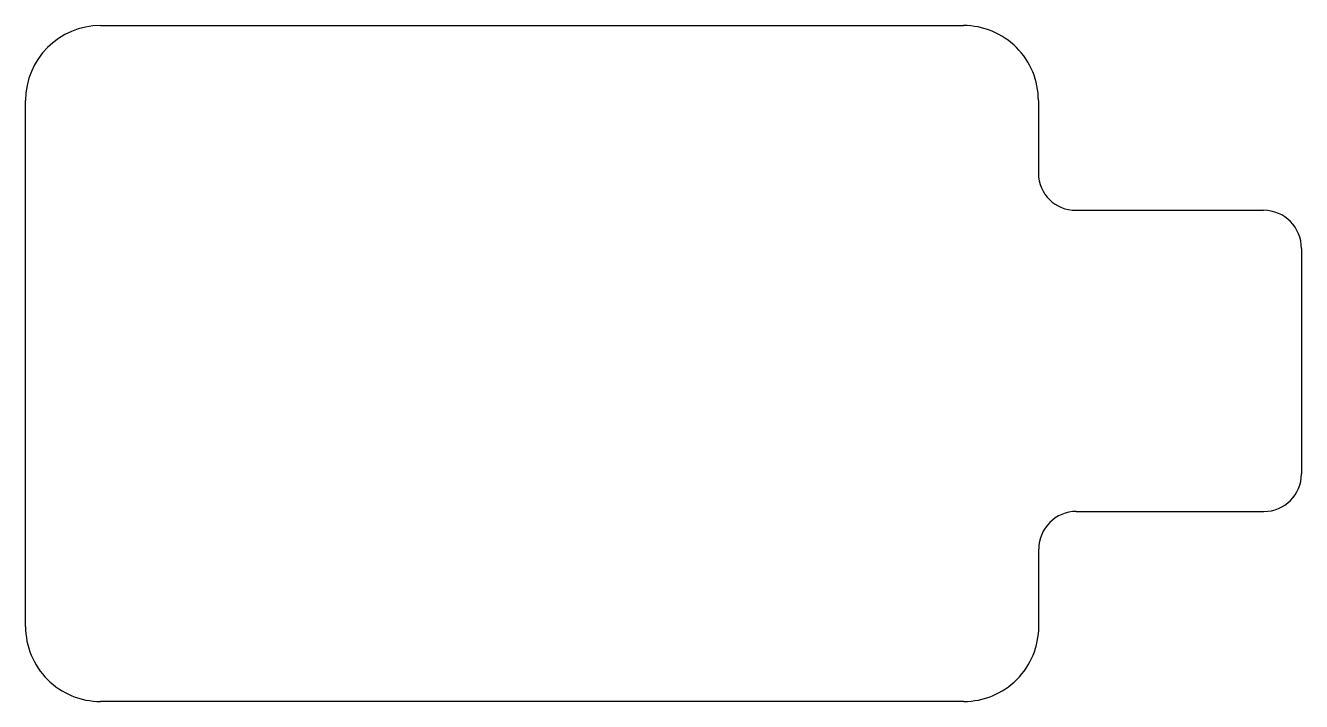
# Model space of a CAD drawing. Extents: x 0 to 17, y 0 to 9.
import ezdxf

# ---------------------------------------------------------------- set-up
doc = ezdxf.new("R2010")
doc.units = 0
doc.layers.add('BLACK', color=7, linetype='CONTINUOUS')

msp = doc.modelspace()

# ---------------------------------------------------------------- linework, layer by layer
at = {"layer": 'BLACK', "linetype": 'CONTINUOUS'}
for p, q in [((1, 9), (12.495, 9)), ((0, 1), (0, 8)), ((13.495, 8), (13.495, 7.03)), ((13.995, 6.54), (16.495, 6.54)), ((17, 6.03), (17, 3.03)), ((14, 2.53), (16.5, 2.53)), ((13.5, 1), (13.5, 2.03)), ((12.5, 0), (1, 0))]:
    msp.add_line(p, q, dxfattribs=at)
at = {"layer": 'BLACK'}
for centre, radius, start, end in [((0.999999, 8), 0.999999, -270, -180), ((12.495, 8), 0.999999, -0.0000573, 90.0001), ((13.99, 7.035), 0.495026, -179.421, -89.4214), ((16.4925, 6.0325), 0.507507, -0.282129, 89.7176), ((16.5, 3.03), 0.500001, -89.9999, -0.0001146), ((14, 2.03), 0.500001, 90.0001, 180), ((0.999999, 0.999999), 0.999999, -180, -89.9999), ((12.5, 0.999999), 0.999999, -90.0001, 0.0000573)]:
    msp.add_arc(centre, radius, start, end, dxfattribs=at)

doc.saveas('drawing.dxf')
